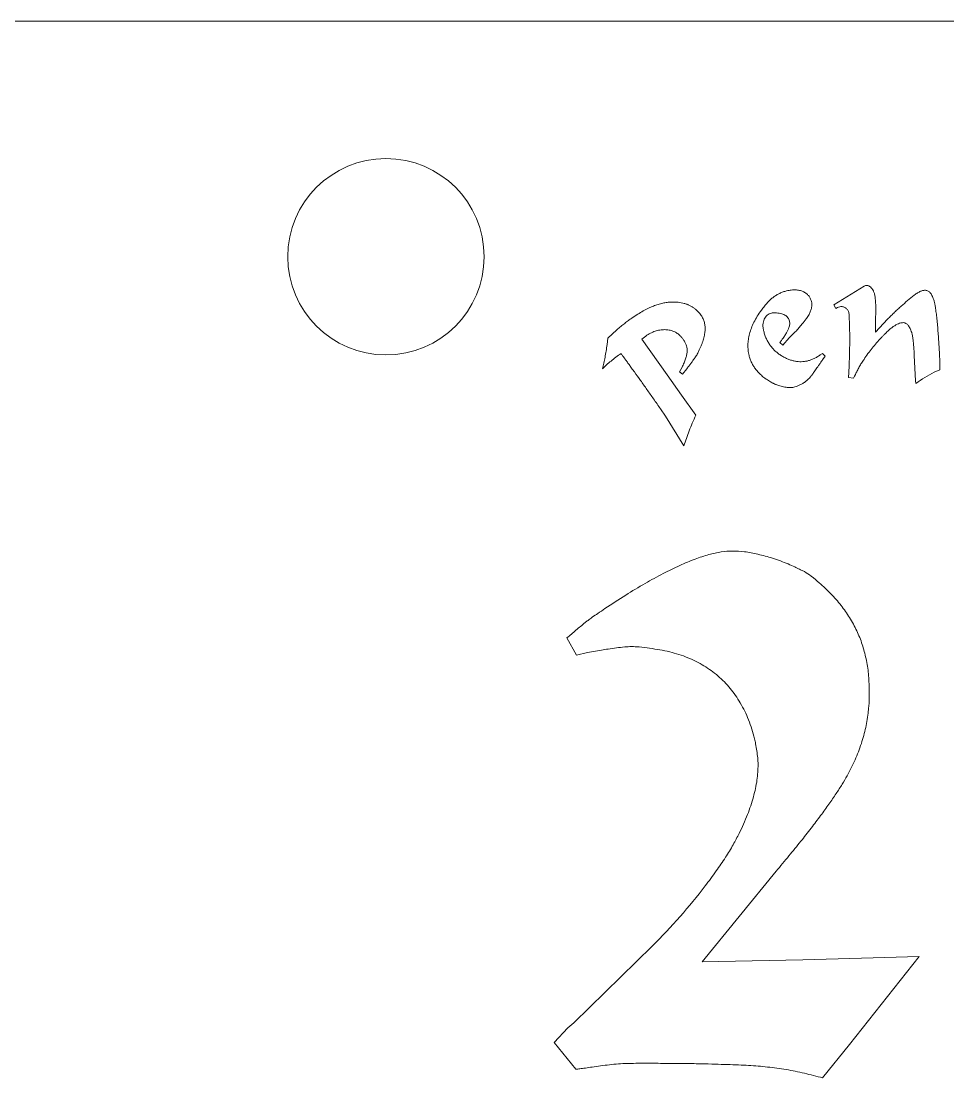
# Model space of a CAD drawing. Header units: millimetres. Extents: x -30 to 30, y -30 to 30.
# Drawn here: x -9.29 to 14.31, y 3.09 to 30 of the extents above; entities that cross this region are included whole.
import ezdxf

# ---------------------------------------------------------------- set-up
doc = ezdxf.new("R2010")
doc.units = ezdxf.units.MM

msp = doc.modelspace()

# ---------------------------------------------------------------- linework, layer by layer
at = {"color": 7, "linetype": 'Continuous', "lineweight": 15}
for p, q in [((22, 30), (-22, 30)), ((12.183, 23.251), (11.41, 22.774)), ((11.41, 22.774), (11.459, 22.684)), ((11.459, 22.684), (11.502, 22.708)), ((12.47, 22.343), (12.479, 22.663)), ((12.479, 22.663), (12.476, 22.691)), ((11.798, 22.518), (11.803, 22.417)), ((11.803, 22.417), (11.806, 22.334)), ((12.469, 22.27), (12.47, 22.343)), ((12.778, 22.41), (12.472, 22.078)), ((5.882, 22.141), (5.653, 21.927)), ((10.272, 21.933), (10.426, 22.088)), ((10.426, 22.088), (10.445, 22.108)), ((10.445, 22.108), (10.603, 22.292)), ((11.806, 22.334), (11.815, 21.843)), ((12.472, 22.078), (12.469, 22.27)), ((5.653, 21.927), (5.633, 21.763)), ((6.521, 21.9), (6.62, 21.98)), ((7.162, 20.989), (6.521, 21.9)), ((10.077, 21.87), (10.029, 21.812)), ((10.029, 21.812), (10.106, 21.751)), ((10.106, 21.751), (10.272, 21.933)), ((14.099, 21.532), (14.064, 22.061)), ((11.117, 21.54), (11.062, 21.498)), ((11.186, 21.472), (11.117, 21.54)), ((14.109, 21.311), (14.099, 21.532)), ((11.12, 21.376), (11.186, 21.472)), ((13.458, 21.488), (13.492, 20.839)), ((14.11, 21.223), (14.109, 21.311)), ((7.542, 21.186), (7.475, 21.067)), ((7.475, 21.067), (7.556, 21.006)), ((7.556, 21.006), (7.664, 21.148)), ((11.935, 20.958), (11.957, 21.002)), ((13.964, 21.057), (14.111, 21.123)), ((14.111, 21.123), (14.11, 21.223)), ((7.528, 20.476), (7.162, 20.989)), ((11.781, 20.925), (11.908, 20.905)), ((11.908, 20.905), (11.935, 20.958)), ((13.492, 20.839), (13.497, 20.775)), ((7.893, 19.967), (7.528, 20.476)), ((6.992, 20.127), (7.119, 19.937)), ((7.119, 19.937), (7.589, 19.186)), ((4.852, 13.851), (4.611, 14.292)), ((5.137, 13.918), (4.852, 13.851)), ((5.489, 13.984), (5.137, 13.918)), ((12.309, 12.976), (12.309, 12.646)), ((9.939, 8.351), (8.055, 6.048)), ((4.788, 4.491), (6.783, 6.442)), ((8.055, 6.048), (9.324, 6.07)), ((9.324, 6.07), (10.618, 6.093)), ((10.618, 6.093), (12.109, 6.134)), ((13.578, 6.178), (11.805, 3.942)), ((12.109, 6.134), (13.578, 6.178)), ((4.284, 3.987), (4.633, 4.361)), ((4.633, 4.361), (4.788, 4.491)), ((4.833, 3.308), (4.284, 3.987)), ((11.805, 3.942), (11.123, 3.089))]:
    msp.add_line(p, q, dxfattribs=at)
msp.add_circle((0, 24), 2.5, dxfattribs=at)
for points, knots in [([(10.206, 23.131), (10.226, 23.135), (10.266, 23.144), (10.324, 23.153), (10.381, 23.158), (10.434, 23.158), (10.486, 23.153), (10.535, 23.144), (10.581, 23.131), (10.625, 23.113), (10.665, 23.092), (10.702, 23.068), (10.735, 23.04), (10.764, 23.011), (10.788, 22.978), (10.809, 22.942), (10.826, 22.904), (10.833, 22.877), (10.837, 22.864)], [0, 0, 0, 0, 0.081217, 0.158806, 0.23152, 0.302256, 0.368953, 0.433921, 0.496723, 0.558237, 0.617659, 0.675559, 0.730673, 0.783745, 0.837403, 0.890369, 0.944061, 1, 1, 1, 1]), ([(12.183, 23.251), (12.194, 23.257), (12.216, 23.269), (12.241, 23.269), (12.253, 23.269)], [0, 0, 0, 0, 0.510462, 1, 1, 1, 1]), ([(12.253, 23.269), (12.268, 23.266), (12.3, 23.26), (12.343, 23.231), (12.383, 23.187), (12.404, 23.151), (12.416, 23.132)], [0, 0, 0, 0, 0.20637, 0.431695, 0.693607, 1, 1, 1, 1]), ([(12.778, 22.41), (12.809, 22.44), (12.868, 22.5), (12.956, 22.585), (13.04, 22.666), (13.15, 22.765), (13.287, 22.885), (13.414, 22.987), (13.499, 23.052), (13.54, 23.078), (13.579, 23.101), (13.615, 23.12), (13.651, 23.133), (13.684, 23.142), (13.716, 23.147), (13.736, 23.147), (13.746, 23.146)], [0, 0, 0, 0, 0.104076, 0.203243, 0.297885, 0.387675, 0.563345, 0.740718, 0.783535, 0.823025, 0.859009, 0.892519, 0.922838, 0.950488, 0.97645, 1, 1, 1, 1]), ([(13.746, 23.146), (13.757, 23.145), (13.781, 23.141), (13.814, 23.126), (13.844, 23.103), (13.873, 23.073), (13.898, 23.034), (13.922, 22.988), (13.944, 22.935), (13.956, 22.896), (13.962, 22.876)], [0, 0, 0, 0, 0.095324, 0.192014, 0.293544, 0.405589, 0.529917, 0.670018, 0.825802, 1, 1, 1, 1]), ([(9.562, 22.637), (9.588, 22.672), (9.638, 22.74), (9.716, 22.83), (9.792, 22.908), (9.869, 22.972), (9.947, 23.026), (10.029, 23.069), (10.115, 23.105), (10.176, 23.122), (10.206, 23.131)], [0, 0, 0, 0, 0.1578396, 0.3028062, 0.4327535, 0.5508086, 0.6624606, 0.7735101, 0.8862339, 1, 1, 1, 1]), ([(12.416, 23.132), (12.42, 23.121), (12.43, 23.1), (12.442, 23.064), (12.45, 23.023), (12.46, 22.977), (12.466, 22.922), (12.471, 22.856), (12.475, 22.777), (12.476, 22.721), (12.476, 22.691)], [0, 0, 0, 0, 0.074824, 0.158836, 0.252649, 0.354832, 0.475292, 0.623359, 0.797746, 1, 1, 1, 1]), ([(13.962, 22.876), (13.965, 22.866), (13.972, 22.843), (13.979, 22.805), (13.988, 22.761), (13.992, 22.73), (13.994, 22.713)], [0, 0, 0, 0, 0.198316, 0.429351, 0.695419, 1, 1, 1, 1]), ([(6.264, 22.439), (6.313, 22.472), (6.408, 22.536), (6.549, 22.62), (6.683, 22.689), (6.81, 22.744), (6.931, 22.787), (7.048, 22.819), (7.16, 22.839), (7.234, 22.844), (7.27, 22.847)], [0, 0, 0, 0, 0.161335, 0.310874, 0.447404, 0.57255, 0.688483, 0.797953, 0.901688, 1, 1, 1, 1]), ([(7.27, 22.847), (7.299, 22.847), (7.356, 22.848), (7.44, 22.843), (7.52, 22.831), (7.596, 22.813), (7.668, 22.79), (7.735, 22.761), (7.798, 22.727), (7.854, 22.686), (7.906, 22.643), (7.953, 22.598), (7.994, 22.553), (8.017, 22.521), (8.029, 22.505)], [0, 0, 0, 0, 0.100256, 0.196905, 0.289066, 0.378785, 0.465735, 0.549409, 0.630999, 0.71108, 0.789265, 0.862859, 0.933314, 1, 1, 1, 1]), ([(9.249, 21.486), (9.24, 21.53), (9.222, 21.618), (9.217, 21.754), (9.23, 21.895), (9.259, 22.039), (9.307, 22.186), (9.373, 22.337), (9.458, 22.488), (9.527, 22.586), (9.562, 22.637)], [0, 0, 0, 0, 0.107961, 0.218138, 0.331842, 0.450727, 0.576549, 0.709028, 0.849889, 1, 1, 1, 1]), ([(10.837, 22.864), (10.842, 22.838), (10.852, 22.785), (10.843, 22.702), (10.82, 22.615), (10.784, 22.542), (10.745, 22.478), (10.706, 22.423), (10.658, 22.359), (10.622, 22.315), (10.603, 22.292)], [0, 0, 0, 0, 0.12157, 0.24964, 0.387244, 0.53968, 0.628842, 0.734518, 0.858676, 1, 1, 1, 1]), ([(11.618, 22.729), (11.599, 22.729), (11.559, 22.729), (11.521, 22.715), (11.502, 22.708)], [0, 0, 0, 0, 0.472102, 1, 1, 1, 1]), ([(11.798, 22.518), (11.796, 22.533), (11.794, 22.561), (11.782, 22.601), (11.767, 22.637), (11.744, 22.667), (11.719, 22.693), (11.688, 22.712), (11.655, 22.725), (11.63, 22.728), (11.618, 22.729)], [0, 0, 0, 0, 0.146095, 0.279035, 0.405005, 0.52758, 0.645475, 0.761386, 0.877196, 1, 1, 1, 1]), ([(13.994, 22.713), (14.001, 22.667), (14.016, 22.57), (14.034, 22.415), (14.051, 22.244), (14.06, 22.124), (14.064, 22.061)], [0, 0, 0, 0, 0.212988, 0.450556, 0.712855, 1, 1, 1, 1]), ([(5.882, 22.141), (5.915, 22.169), (5.981, 22.225), (6.078, 22.302), (6.172, 22.373), (6.234, 22.417), (6.264, 22.439)], [0, 0, 0, 0, 0.271701, 0.529511, 0.771681, 1, 1, 1, 1]), ([(8.029, 22.505), (8.046, 22.477), (8.081, 22.42), (8.114, 22.325), (8.131, 22.222), (8.131, 22.133), (8.123, 22.058), (8.113, 21.998), (8.099, 21.936), (8.08, 21.871), (8.057, 21.804), (8.03, 21.734), (7.999, 21.662), (7.975, 21.613), (7.963, 21.588)], [0, 0, 0, 0, 0.103005, 0.205427, 0.311675, 0.423955, 0.483154, 0.546295, 0.612236, 0.681356, 0.755184, 0.832993, 0.914258, 1, 1, 1, 1]), ([(9.82, 22.565), (9.799, 22.559), (9.759, 22.547), (9.708, 22.511), (9.664, 22.465), (9.632, 22.407), (9.61, 22.341), (9.601, 22.267), (9.606, 22.186), (9.617, 22.131), (9.623, 22.102)], [0, 0, 0, 0, 0.1135825, 0.220978, 0.3305501, 0.4466919, 0.569141, 0.700419, 0.8425734, 1, 1, 1, 1]), ([(9.907, 22.571), (9.891, 22.572), (9.862, 22.572), (9.833, 22.567), (9.82, 22.565)], [0, 0, 0, 0, 0.5427188, 1, 1, 1, 1]), ([(10.279, 22.358), (10.275, 22.374), (10.265, 22.407), (10.238, 22.449), (10.204, 22.486), (10.161, 22.515), (10.109, 22.539), (10.049, 22.557), (9.981, 22.568), (9.932, 22.57), (9.907, 22.571)], [0, 0, 0, 0, 0.1098526, 0.215338, 0.3210824, 0.432465, 0.553476, 0.687247, 0.8344633, 1, 1, 1, 1]), ([(10.264, 22.194), (10.269, 22.209), (10.279, 22.236), (10.287, 22.279), (10.287, 22.319), (10.282, 22.345), (10.279, 22.358)], [0, 0, 0, 0, 0.273856, 0.526728, 0.767923, 1, 1, 1, 1]), ([(7.478, 22.001), (7.466, 22.013), (7.442, 22.035), (7.401, 22.064), (7.358, 22.088), (7.311, 22.108), (7.262, 22.123), (7.209, 22.135), (7.154, 22.141), (7.076, 22.145), (6.975, 22.136), (6.854, 22.106), (6.734, 22.053), (6.659, 22.005), (6.62, 21.98)], [0, 0, 0, 0, 0.0534352, 0.1065567, 0.1604122, 0.2139658, 0.2698026, 0.32732, 0.3875312, 0.450232, 0.5795048, 0.7115672, 0.8511983, 1, 1, 1, 1]), ([(9.623, 22.102), (9.633, 22.068), (9.651, 22.003), (9.689, 21.91), (9.734, 21.821), (9.789, 21.74), (9.85, 21.665), (9.917, 21.597), (9.99, 21.535), (10.042, 21.5), (10.069, 21.482)], [0, 0, 0, 0, 0.132364, 0.260125, 0.386766, 0.511712, 0.634872, 0.756799, 0.878548, 1, 1, 1, 1]), ([(10.077, 21.87), (10.09, 21.889), (10.114, 21.923), (10.149, 21.972), (10.176, 22.018), (10.207, 22.068), (10.237, 22.126), (10.256, 22.172), (10.264, 22.194)], [0, 0, 0, 0, 0.179233, 0.339863, 0.480536, 0.601277, 0.813027, 1, 1, 1, 1]), ([(13.184, 22.322), (13.169, 22.321), (13.135, 22.321), (13.081, 22.306), (13.022, 22.279), (12.968, 22.25), (12.922, 22.22), (12.885, 22.192), (12.845, 22.161), (12.804, 22.124), (12.759, 22.084), (12.714, 22.039), (12.665, 21.991), (12.632, 21.956), (12.616, 21.938)], [0, 0, 0, 0, 0.065965, 0.143547, 0.235829, 0.343202, 0.403745, 0.469602, 0.542629, 0.62131, 0.706557, 0.797042, 0.895501, 1, 1, 1, 1]), ([(13.392, 22.07), (13.385, 22.09), (13.373, 22.126), (13.35, 22.175), (13.326, 22.217), (13.301, 22.253), (13.274, 22.281), (13.246, 22.302), (13.216, 22.317), (13.195, 22.32), (13.184, 22.322)], [0, 0, 0, 0, 0.176377, 0.332911, 0.474055, 0.599408, 0.712227, 0.812566, 0.908018, 1, 1, 1, 1]), ([(13.458, 21.488), (13.456, 21.528), (13.451, 21.603), (13.443, 21.708), (13.434, 21.799), (13.427, 21.876), (13.419, 21.941), (13.41, 21.994), (13.402, 22.036), (13.395, 22.06), (13.392, 22.07)], [0, 0, 0, 0, 0.20406, 0.384555, 0.539363, 0.670551, 0.780502, 0.871677, 0.945143, 1, 1, 1, 1]), ([(7.578, 21.882), (7.563, 21.902), (7.533, 21.944), (7.497, 21.982), (7.478, 22.001)], [0, 0, 0, 0, 0.483996, 1, 1, 1, 1]), ([(7.542, 21.186), (7.561, 21.224), (7.595, 21.294), (7.633, 21.398), (7.66, 21.491), (7.672, 21.577), (7.671, 21.657), (7.653, 21.735), (7.623, 21.811), (7.593, 21.858), (7.578, 21.882)], [0, 0, 0, 0, 0.169867, 0.318904, 0.449671, 0.563523, 0.669224, 0.774609, 0.884359, 1, 1, 1, 1]), ([(11.802, 21.285), (11.802, 21.328), (11.804, 21.409), (11.807, 21.52), (11.809, 21.615), (11.812, 21.694), (11.812, 21.755), (11.814, 21.799), (11.814, 21.827), (11.815, 21.84), (11.815, 21.843)], [0, 0, 0, 0, 0.231016, 0.431243, 0.601869, 0.741679, 0.851858, 0.931251, 0.981012, 1, 1, 1, 1]), ([(12.616, 21.938), (12.576, 21.895), (12.497, 21.808), (12.385, 21.673), (12.277, 21.533), (12.21, 21.436), (12.177, 21.387)], [0, 0, 0, 0, 0.248971, 0.497983, 0.748179, 1, 1, 1, 1]), ([(5.514, 21.147), (5.526, 21.195), (5.55, 21.293), (5.581, 21.443), (5.61, 21.6), (5.625, 21.708), (5.633, 21.763)], [0, 0, 0, 0, 0.237038, 0.479314, 0.73297, 1, 1, 1, 1]), ([(5.989, 21.538), (5.944, 21.506), (5.857, 21.444), (5.734, 21.347), (5.619, 21.249), (5.549, 21.181), (5.514, 21.147)], [0, 0, 0, 0, 0.265318, 0.520787, 0.764493, 1, 1, 1, 1]), ([(6.992, 20.127), (6.934, 20.211), (6.82, 20.375), (6.652, 20.616), (6.488, 20.844), (6.358, 21.026), (6.259, 21.161), (6.196, 21.25), (6.14, 21.326), (6.093, 21.391), (6.055, 21.444), (6.025, 21.486), (6.004, 21.516), (5.993, 21.532), (5.989, 21.538)], [0, 0, 0, 0, 0.176859, 0.346524, 0.508815, 0.663607, 0.734926, 0.797855, 0.85253, 0.898728, 0.936761, 0.966317, 0.987396, 1, 1, 1, 1]), ([(7.963, 21.588), (7.948, 21.558), (7.916, 21.494), (7.865, 21.417), (7.815, 21.351), (7.772, 21.29), (7.72, 21.222), (7.684, 21.173), (7.664, 21.148)], [0, 0, 0, 0, 0.193282, 0.400007, 0.517882, 0.657056, 0.818003, 1, 1, 1, 1]), ([(9.742, 20.847), (9.71, 20.868), (9.647, 20.909), (9.562, 20.978), (9.486, 21.051), (9.42, 21.13), (9.362, 21.212), (9.314, 21.299), (9.276, 21.391), (9.258, 21.454), (9.249, 21.486)], [0, 0, 0, 0, 0.1383484, 0.2699661, 0.3975194, 0.5209569, 0.6413858, 0.7606802, 0.8798358, 1, 1, 1, 1]), ([(10.069, 21.482), (10.098, 21.466), (10.154, 21.433), (10.24, 21.393), (10.326, 21.362), (10.412, 21.341), (10.496, 21.328), (10.58, 21.326), (10.664, 21.331), (10.719, 21.343), (10.746, 21.349)], [0, 0, 0, 0, 0.14098, 0.2743679, 0.4028371, 0.5266587, 0.6462915, 0.7646661, 0.8814203, 1, 1, 1, 1]), ([(11.12, 21.376), (11.103, 21.351), (11.069, 21.303), (11.023, 21.233), (10.98, 21.172), (10.942, 21.118), (10.908, 21.071), (10.88, 21.031), (10.856, 20.999), (10.82, 20.952), (10.771, 20.892), (10.72, 20.849), (10.696, 20.828)], [0, 0, 0, 0, 0.132636, 0.252346, 0.360211, 0.455148, 0.538253, 0.608427, 0.667559, 0.713002, 0.86334, 1, 1, 1, 1]), ([(10.746, 21.349), (10.773, 21.357), (10.827, 21.372), (10.907, 21.406), (10.986, 21.447), (11.036, 21.481), (11.062, 21.498)], [0, 0, 0, 0, 0.238048, 0.482622, 0.735941, 1, 1, 1, 1]), ([(11.781, 20.925), (11.784, 20.958), (11.788, 21.022), (11.794, 21.115), (11.799, 21.202), (11.801, 21.258), (11.802, 21.285)], [0, 0, 0, 0, 0.27499, 0.535137, 0.774993, 1, 1, 1, 1]), ([(12.177, 21.387), (12.156, 21.356), (12.114, 21.293), (12.057, 21.196), (12.005, 21.098), (11.973, 21.034), (11.957, 21.002)], [0, 0, 0, 0, 0.252591, 0.510096, 0.761755, 1, 1, 1, 1]), ([(13.964, 21.057), (13.883, 21.013), (13.723, 20.927), (13.572, 20.825), (13.497, 20.775)], [0, 0, 0, 0, 0.502235, 1, 1, 1, 1]), ([(9.835, 20.79), (9.821, 20.799), (9.79, 20.818), (9.759, 20.837), (9.742, 20.847)], [0, 0, 0, 0, 0.459726, 1, 1, 1, 1]), ([(9.925, 20.75), (9.915, 20.754), (9.896, 20.762), (9.871, 20.773), (9.851, 20.782), (9.84, 20.787), (9.835, 20.79)], [0, 0, 0, 0, 0.340834, 0.618039, 0.840616, 1, 1, 1, 1]), ([(10.412, 20.683), (10.395, 20.679), (10.361, 20.671), (10.306, 20.668), (10.249, 20.669), (10.19, 20.675), (10.127, 20.685), (10.062, 20.702), (9.994, 20.724), (9.949, 20.741), (9.925, 20.75)], [0, 0, 0, 0, 0.105107, 0.212586, 0.326395, 0.446084, 0.572261, 0.707378, 0.848839, 1, 1, 1, 1]), ([(10.696, 20.828), (10.67, 20.81), (10.622, 20.776), (10.548, 20.736), (10.48, 20.702), (10.434, 20.689), (10.412, 20.683)], [0, 0, 0, 0, 0.291265, 0.55358, 0.789901, 1, 1, 1, 1]), ([(7.893, 19.967), (7.863, 19.9), (7.804, 19.767), (7.723, 19.569), (7.652, 19.376), (7.61, 19.248), (7.589, 19.186)], [0, 0, 0, 0, 0.264562, 0.519649, 0.764871, 1, 1, 1, 1]), ([(5.578, 15.038), (5.754, 15.154), (6.09, 15.377), (6.585, 15.676), (7.045, 15.927), (7.468, 16.136), (7.856, 16.299), (8.21, 16.414), (8.527, 16.492), (8.728, 16.502), (8.823, 16.506)], [0, 0, 0, 0, 0.175665, 0.336099, 0.481551, 0.611948, 0.729239, 0.832028, 0.921361, 1, 1, 1, 1]), ([(8.823, 16.506), (8.927, 16.503), (9.146, 16.495), (9.487, 16.424), (9.86, 16.325), (10.114, 16.228), (10.247, 16.176)], [0, 0, 0, 0, 0.211873, 0.44677, 0.70852, 1, 1, 1, 1]), ([(10.247, 16.176), (10.302, 16.152), (10.4, 16.108), (10.522, 16.044), (10.608, 16.01), (10.649, 15.987), (10.663, 15.98)], [0, 0, 0, 0, 0.395071, 0.69433, 0.898149, 1, 1, 1, 1]), ([(10.663, 15.98), (10.721, 15.943), (10.854, 15.859), (10.971, 15.754), (11.037, 15.694)], [0, 0, 0, 0, 0.436632, 1, 1, 1, 1]), ([(11.037, 15.694), (11.138, 15.603), (11.337, 15.425), (11.594, 15.127), (11.817, 14.814), (11.998, 14.48), (12.139, 14.129), (12.236, 13.76), (12.299, 13.374), (12.306, 13.11), (12.309, 12.976)], [0, 0, 0, 0, 0.131576, 0.257599, 0.380071, 0.502155, 0.623216, 0.744923, 0.870081, 1, 1, 1, 1]), ([(5.074, 14.685), (5.098, 14.703), (5.158, 14.748), (5.264, 14.827), (5.409, 14.925), (5.518, 14.998), (5.578, 15.038)], [0, 0, 0, 0, 0.147462, 0.365051, 0.646792, 1, 1, 1, 1]), ([(4.611, 14.292), (4.686, 14.358), (4.84, 14.491), (4.995, 14.62), (5.074, 14.685)], [0, 0, 0, 0, 0.496021, 1, 1, 1, 1]), ([(6.257, 14.073), (6.199, 14.071), (6.069, 14.066), (5.871, 14.038), (5.673, 14.012), (5.546, 13.993), (5.489, 13.984)], [0, 0, 0, 0, 0.225969, 0.502785, 0.776051, 1, 1, 1, 1]), ([(6.717, 14.029), (6.627, 14.043), (6.475, 14.066), (6.32, 14.071), (6.257, 14.073)], [0, 0, 0, 0, 0.5879174, 1, 1, 1, 1]), ([(9.391, 11.726), (9.344, 11.889), (9.253, 12.204), (9.039, 12.634), (8.782, 13.014), (8.465, 13.331), (8.102, 13.595), (7.686, 13.803), (7.22, 13.953), (6.888, 14.003), (6.717, 14.029)], [0, 0, 0, 0, 0.13391, 0.25991, 0.37923, 0.496034, 0.613102, 0.734223, 0.86283, 1, 1, 1, 1]), ([(12.287, 12.427), (12.268, 12.288), (12.229, 12.009), (12.114, 11.594), (11.955, 11.183), (11.784, 10.841), (11.615, 10.558), (11.463, 10.315), (11.278, 10.05), (11.066, 9.758), (10.825, 9.442), (10.557, 9.101), (10.259, 8.734), (10.049, 8.482), (9.939, 8.351)], [0, 0, 0, 0, 0.088123, 0.176904, 0.269419, 0.364473, 0.416875, 0.47658, 0.544382, 0.619977, 0.703404, 0.793759, 0.89293, 1, 1, 1, 1]), ([(12.309, 12.646), (12.303, 12.603), (12.293, 12.53), (12.289, 12.457), (12.287, 12.427)], [0, 0, 0, 0, 0.5953686, 1, 1, 1, 1]), ([(9.48, 11.069), (9.477, 11.125), (9.473, 11.242), (9.445, 11.415), (9.42, 11.58), (9.399, 11.682), (9.391, 11.726)], [0, 0, 0, 0, 0.249072, 0.529048, 0.79555, 1, 1, 1, 1]), ([(8.997, 9.315), (9.072, 9.474), (9.214, 9.776), (9.361, 10.232), (9.463, 10.659), (9.474, 10.937), (9.48, 11.069)], [0, 0, 0, 0, 0.285734, 0.546093, 0.783233, 1, 1, 1, 1]), ([(6.783, 6.442), (7.024, 6.691), (7.497, 7.182), (8.028, 7.832), (8.403, 8.343), (8.642, 8.692), (8.842, 9.01), (8.948, 9.218), (8.997, 9.315)], [0, 0, 0, 0, 0.285382, 0.561476, 0.691122, 0.807114, 0.910365, 1, 1, 1, 1]), ([(6.365, 3.46), (6.216, 3.457), (5.916, 3.452), (5.547, 3.404), (5.267, 3.367), (5.091, 3.34), (4.95, 3.322), (4.868, 3.312), (4.833, 3.308)], [0, 0, 0, 0, 0.288367, 0.584563, 0.723718, 0.838124, 0.931574, 1, 1, 1, 1]), ([(11.123, 3.089), (10.969, 3.129), (10.661, 3.21), (10.193, 3.308), (9.717, 3.368), (9.313, 3.404), (8.972, 3.42), (8.687, 3.429), (8.373, 3.438), (8.029, 3.448), (7.655, 3.454), (7.251, 3.456), (6.817, 3.461), (6.519, 3.46), (6.365, 3.46)], [0, 0, 0, 0, 0.099759, 0.19913, 0.299361, 0.399745, 0.45346, 0.513104, 0.578706, 0.650267, 0.728434, 0.813217, 0.903298, 1, 1, 1, 1])]:
    msp.add_open_spline(points, degree=3, knots=knots, dxfattribs=at)

doc.saveas('drawing.dxf')
